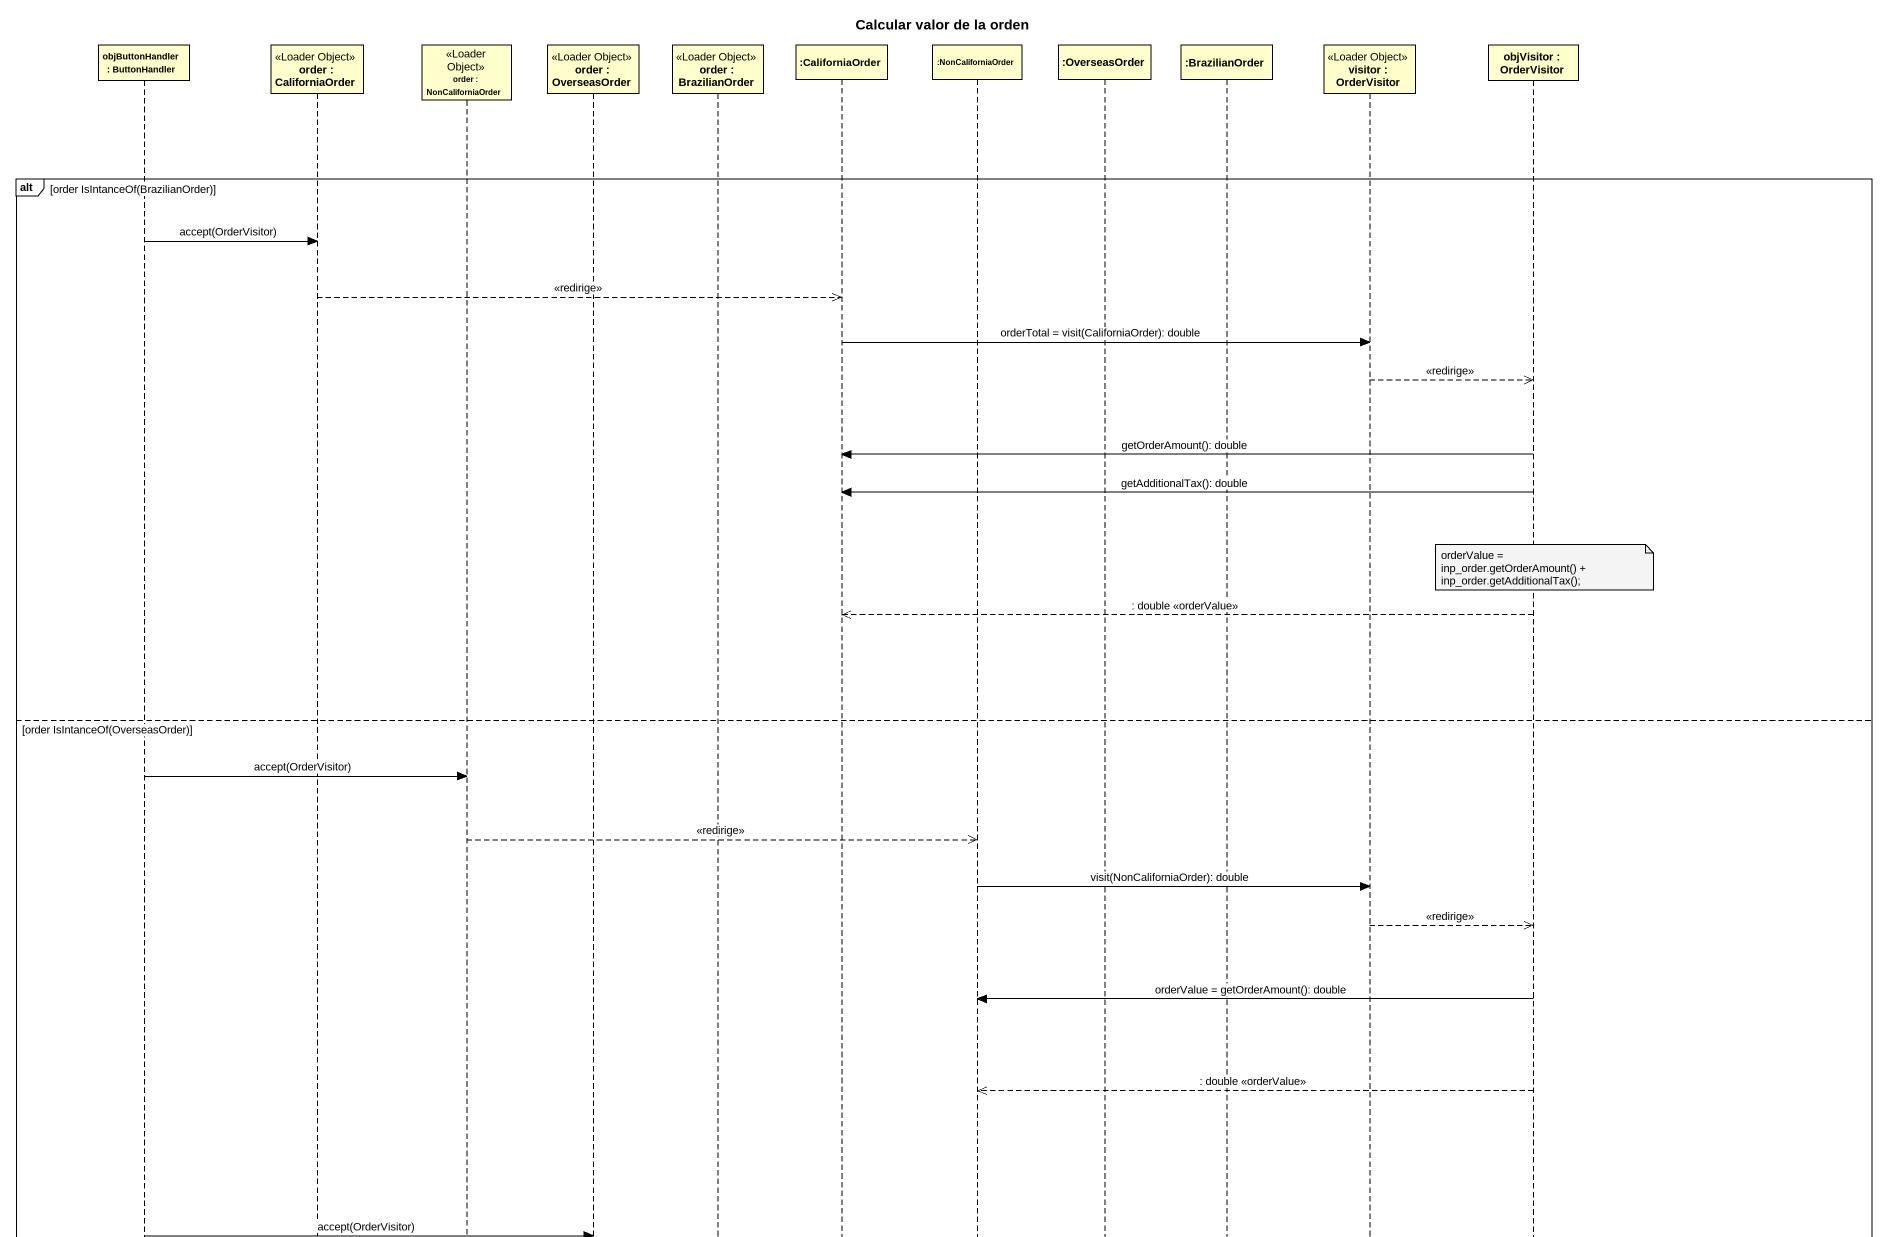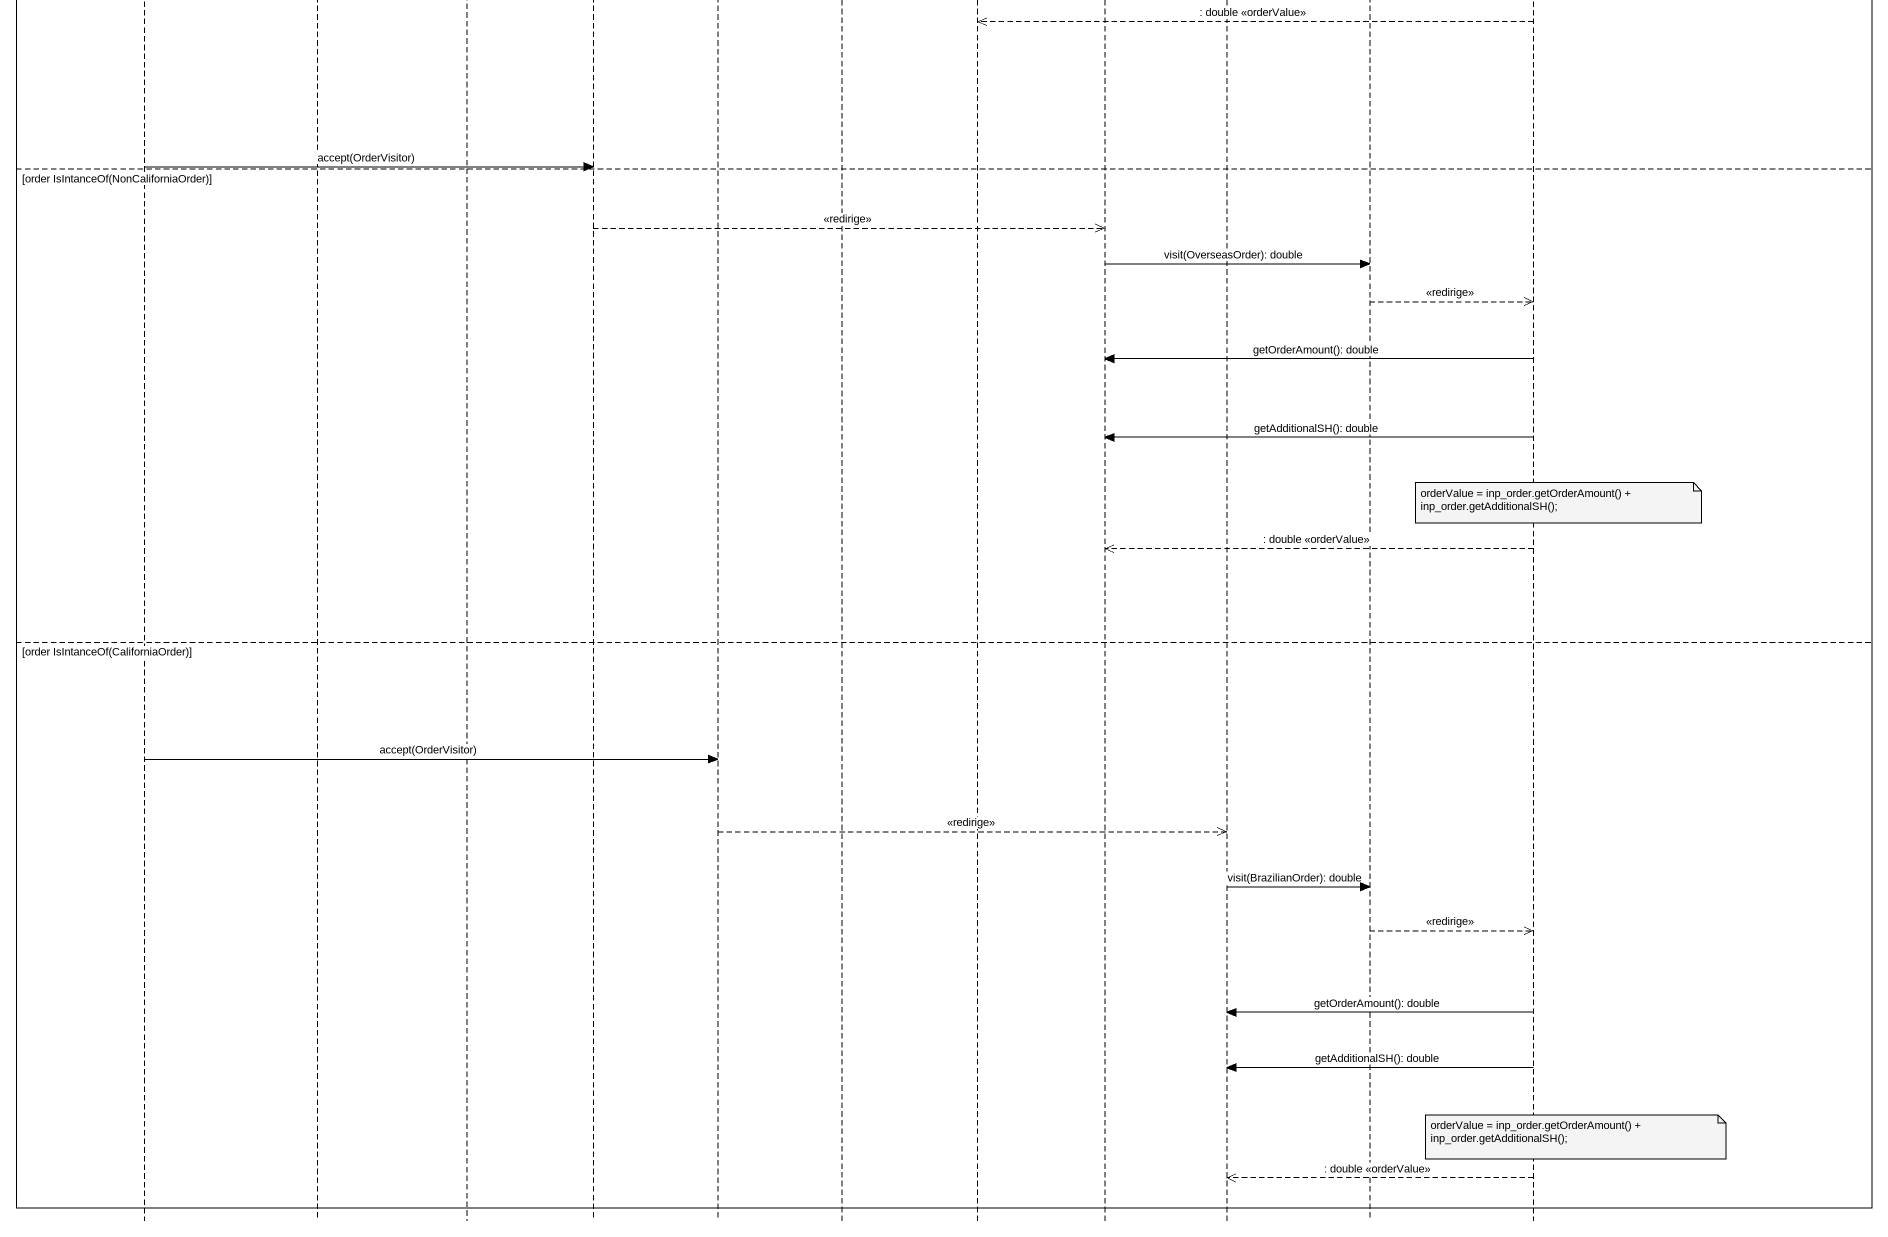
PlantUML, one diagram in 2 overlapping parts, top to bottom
@startuml
title Calcular valor de la orden
hide footbox
participant "objButtonHandler : ButtonHandler" as objButtonHandler
participant "order : CaliforniaOrder" as order <<Loader Object>>
participant "order : NonCaliforniaOrder" as order_2 <<Loader Object>>
participant "order : OverseasOrder" as order_3 <<Loader Object>>
participant "order : BrazilianOrder" as order_4 <<Loader Object>>
participant ":CaliforniaOrder" as CaliforniaOrder
participant ":NonCaliforniaOrder" as NonCaliforniaOrder
participant ":OverseasOrder" as OverseasOrder
participant ":BrazilianOrder" as BrazilianOrder
participant "visitor : OrderVisitor" as visitor <<Loader Object>>
participant "objVisitor : OrderVisitor" as objVisitor

alt order IsIntanceOf(BrazilianOrder)
  objButtonHandler -> order : accept(OrderVisitor)
  order -->> CaliforniaOrder : <<redirige>>
  CaliforniaOrder -> visitor : orderTotal = visit(CaliforniaOrder): double
  visitor -->> objVisitor : <<redirige>>
  objVisitor -> CaliforniaOrder : getOrderAmount(): double
  objVisitor -> CaliforniaOrder : getAdditionalTax(): double
  note over objVisitor : orderValue = inp_order.getOrderAmount() + inp_order.getAdditionalTax();
  objVisitor -->> CaliforniaOrder : : double <<orderValue>>
else order IsIntanceOf(OverseasOrder)
  objButtonHandler -> order_2 : accept(OrderVisitor)
  order_2 -->> NonCaliforniaOrder : <<redirige>>
  NonCaliforniaOrder -> visitor : visit(NonCaliforniaOrder): double
  visitor -->> objVisitor : <<redirige>>
  objVisitor -> NonCaliforniaOrder : orderValue = getOrderAmount(): double
  objVisitor -->> NonCaliforniaOrder : : double <<orderValue>>
  objButtonHandler -> order_3 : accept(OrderVisitor)
else order IsIntanceOf(NonCaliforniaOrder)
  order_3 -->> OverseasOrder : <<redirige>>
  OverseasOrder -> visitor : visit(OverseasOrder): double
  visitor -->> objVisitor : <<redirige>>
  objVisitor -> OverseasOrder : getOrderAmount(): double
  objVisitor -> OverseasOrder : getAdditionalSH(): double
  note over objVisitor : orderValue = inp_order.getOrderAmount() + inp_order.getAdditionalSH();
  objVisitor -->> OverseasOrder : : double <<orderValue>>
else order IsIntanceOf(CaliforniaOrder)
  objButtonHandler -> order_4 : accept(OrderVisitor)
  order_4 -->> BrazilianOrder : <<redirige>>
  BrazilianOrder -> visitor : visit(BrazilianOrder): double
  visitor -->> objVisitor : <<redirige>>
  objVisitor -> BrazilianOrder : getOrderAmount(): double
  objVisitor -> BrazilianOrder : getAdditionalSH(): double
  note over objVisitor : orderValue = inp_order.getOrderAmount() + inp_order.getAdditionalSH();
  objVisitor -->> BrazilianOrder : : double <<orderValue>>
end
@enduml
